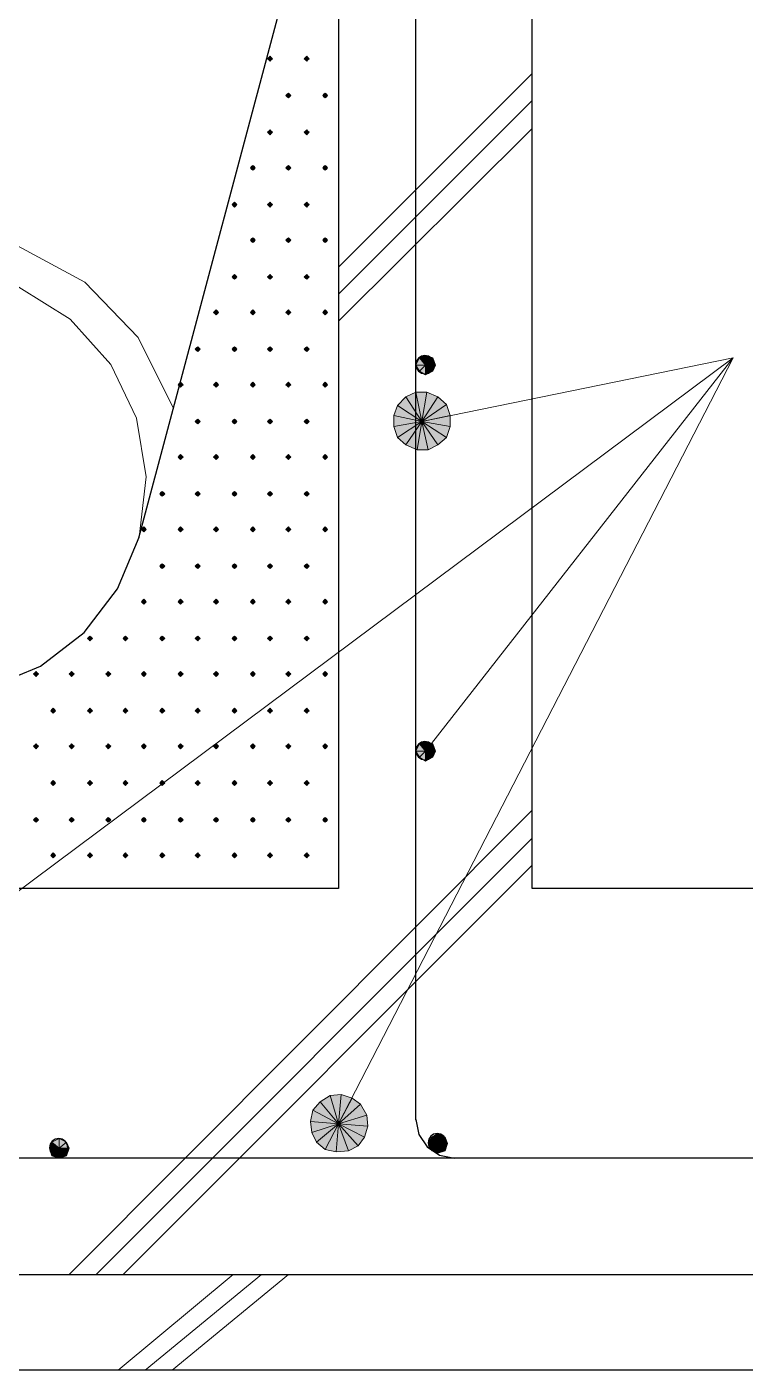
# Model space of a CAD drawing. Header units: millimetres. Extents: x 0 to 420, y 0 to 297.
# Drawn here: x 83.15 to 95.57, y 177.97 to 201.17 of the extents above; entities that cross this region are included whole.
import ezdxf

# ---------------------------------------------------------------- set-up
doc = ezdxf.new("R2010")
doc.units = ezdxf.units.MM

msp = doc.modelspace()

# ---------------------------------------------------------------- hatches: boundary and pattern name
for points in [[(87.355, 200.66), (87.334, 200.639), (87.312, 200.618), (87.334, 200.596), (87.355, 200.575), (87.376, 200.596), (87.397, 200.618), (87.376, 200.639), (87.355, 200.66)], [(87.99, 200.66), (87.969, 200.639), (87.948, 200.618), (87.969, 200.596), (87.99, 200.575), (88.011, 200.596), (88.032, 200.618), (88.011, 200.639), (87.99, 200.66)], [(87.672, 200.025), (87.651, 200.004), (87.63, 199.983), (87.651, 199.962), (87.672, 199.94), (87.694, 199.962), (87.715, 199.983), (87.694, 200.004), (87.672, 200.025)], [(88.307, 200.025), (88.286, 200.004), (88.265, 199.983), (88.286, 199.962), (88.307, 199.94), (88.329, 199.962), (88.35, 199.983), (88.329, 200.004), (88.307, 200.025)], [(87.355, 199.39), (87.334, 199.369), (87.312, 199.348), (87.334, 199.326), (87.355, 199.305), (87.376, 199.326), (87.397, 199.348), (87.376, 199.369), (87.355, 199.39)], [(87.99, 199.39), (87.969, 199.369), (87.948, 199.348), (87.969, 199.326), (87.99, 199.305), (88.011, 199.326), (88.032, 199.348), (88.011, 199.369), (87.99, 199.39)], [(87.059, 198.776), (87.037, 198.755), (87.016, 198.734), (87.037, 198.713), (87.059, 198.691), (87.08, 198.713), (87.101, 198.734), (87.08, 198.755), (87.059, 198.776)], [(87.672, 198.776), (87.651, 198.755), (87.63, 198.734), (87.651, 198.713), (87.672, 198.691), (87.694, 198.713), (87.715, 198.734), (87.694, 198.755), (87.672, 198.776)], [(88.307, 198.776), (88.286, 198.755), (88.265, 198.734), (88.286, 198.713), (88.307, 198.691), (88.329, 198.713), (88.35, 198.734), (88.329, 198.755), (88.307, 198.776)], [(86.741, 198.141), (86.72, 198.12), (86.699, 198.099), (86.72, 198.078), (86.741, 198.056), (86.762, 198.078), (86.783, 198.099), (86.762, 198.12), (86.741, 198.141)], [(87.355, 198.141), (87.334, 198.12), (87.312, 198.099), (87.334, 198.078), (87.355, 198.056), (87.376, 198.078), (87.397, 198.099), (87.376, 198.12), (87.355, 198.141)], [(87.99, 198.141), (87.969, 198.12), (87.948, 198.099), (87.969, 198.078), (87.99, 198.056), (88.011, 198.078), (88.032, 198.099), (88.011, 198.12), (87.99, 198.141)], [(87.059, 197.527), (87.037, 197.506), (87.016, 197.485), (87.037, 197.464), (87.059, 197.443), (87.08, 197.464), (87.101, 197.485), (87.08, 197.506), (87.059, 197.527)], [(87.672, 197.527), (87.651, 197.506), (87.63, 197.485), (87.651, 197.464), (87.672, 197.443), (87.694, 197.464), (87.715, 197.485), (87.694, 197.506), (87.672, 197.527)], [(88.307, 197.527), (88.286, 197.506), (88.265, 197.485), (88.286, 197.464), (88.307, 197.443), (88.329, 197.464), (88.35, 197.485), (88.329, 197.506), (88.307, 197.527)], [(86.741, 196.892), (86.72, 196.871), (86.699, 196.85), (86.72, 196.829), (86.741, 196.808), (86.762, 196.829), (86.783, 196.85), (86.762, 196.871), (86.741, 196.892)], [(87.355, 196.892), (87.334, 196.871), (87.312, 196.85), (87.334, 196.829), (87.355, 196.808), (87.376, 196.829), (87.397, 196.85), (87.376, 196.871), (87.355, 196.892)], [(87.99, 196.892), (87.969, 196.871), (87.948, 196.85), (87.969, 196.829), (87.99, 196.808), (88.011, 196.829), (88.032, 196.85), (88.011, 196.871), (87.99, 196.892)], [(86.424, 196.279), (86.402, 196.257), (86.381, 196.236), (86.402, 196.215), (86.424, 196.194), (86.445, 196.215), (86.466, 196.236), (86.445, 196.257), (86.424, 196.279)], [(87.059, 196.279), (87.037, 196.257), (87.016, 196.236), (87.037, 196.215), (87.059, 196.194), (87.08, 196.215), (87.101, 196.236), (87.08, 196.257), (87.059, 196.279)], [(87.672, 196.279), (87.651, 196.257), (87.63, 196.236), (87.651, 196.215), (87.672, 196.194), (87.694, 196.215), (87.715, 196.236), (87.694, 196.257), (87.672, 196.279)], [(88.307, 196.279), (88.286, 196.257), (88.265, 196.236), (88.286, 196.215), (88.307, 196.194), (88.329, 196.215), (88.35, 196.236), (88.329, 196.257), (88.307, 196.279)], [(86.106, 195.644), (86.085, 195.622), (86.064, 195.601), (86.085, 195.58), (86.106, 195.559), (86.127, 195.58), (86.148, 195.601), (86.127, 195.622), (86.106, 195.644)], [(86.741, 195.644), (86.72, 195.622), (86.699, 195.601), (86.72, 195.58), (86.741, 195.559), (86.762, 195.58), (86.783, 195.601), (86.762, 195.622), (86.741, 195.644)], [(87.355, 195.644), (87.334, 195.622), (87.312, 195.601), (87.334, 195.58), (87.355, 195.559), (87.376, 195.58), (87.397, 195.601), (87.376, 195.622), (87.355, 195.644)], [(87.99, 195.644), (87.969, 195.622), (87.948, 195.601), (87.969, 195.58), (87.99, 195.559), (88.011, 195.58), (88.032, 195.601), (88.011, 195.622), (87.99, 195.644)], [(85.81, 195.03), (85.788, 195.008), (85.767, 194.987), (85.788, 194.966), (85.81, 194.945), (85.831, 194.966), (85.852, 194.987), (85.831, 195.008), (85.81, 195.03)], [(86.424, 195.03), (86.402, 195.008), (86.381, 194.987), (86.402, 194.966), (86.424, 194.945), (86.445, 194.966), (86.466, 194.987), (86.445, 195.008), (86.424, 195.03)], [(87.059, 195.03), (87.037, 195.008), (87.016, 194.987), (87.037, 194.966), (87.059, 194.945), (87.08, 194.966), (87.101, 194.987), (87.08, 195.008), (87.059, 195.03)], [(87.672, 195.03), (87.651, 195.008), (87.63, 194.987), (87.651, 194.966), (87.672, 194.945), (87.694, 194.966), (87.715, 194.987), (87.694, 195.008), (87.672, 195.03)], [(88.307, 195.03), (88.286, 195.008), (88.265, 194.987), (88.286, 194.966), (88.307, 194.945), (88.329, 194.966), (88.35, 194.987), (88.329, 195.008), (88.307, 195.03)], [(89.493, 194.458), (89.493, 194.268), (89.979, 194.352), (89.493, 194.458)], [(86.106, 194.395), (86.085, 194.373), (86.064, 194.352), (86.085, 194.331), (86.106, 194.31), (86.127, 194.331), (86.148, 194.352), (86.127, 194.373), (86.106, 194.395)], [(86.741, 194.395), (86.72, 194.373), (86.699, 194.352), (86.72, 194.331), (86.741, 194.31), (86.762, 194.331), (86.783, 194.352), (86.762, 194.373), (86.741, 194.395)], [(87.355, 194.395), (87.334, 194.373), (87.312, 194.352), (87.334, 194.331), (87.355, 194.31), (87.376, 194.331), (87.397, 194.352), (87.376, 194.373), (87.355, 194.395)], [(87.99, 194.395), (87.969, 194.373), (87.948, 194.352), (87.969, 194.331), (87.99, 194.31), (88.011, 194.331), (88.032, 194.352), (88.011, 194.373), (87.99, 194.395)], [(85.81, 193.781), (85.788, 193.76), (85.767, 193.738), (85.788, 193.717), (85.81, 193.696), (85.831, 193.717), (85.852, 193.738), (85.831, 193.76), (85.81, 193.781)], [(86.424, 193.781), (86.402, 193.76), (86.381, 193.738), (86.402, 193.717), (86.424, 193.696), (86.445, 193.717), (86.466, 193.738), (86.445, 193.76), (86.424, 193.781)], [(87.059, 193.781), (87.037, 193.76), (87.016, 193.738), (87.037, 193.717), (87.059, 193.696), (87.08, 193.717), (87.101, 193.738), (87.08, 193.76), (87.059, 193.781)], [(87.672, 193.781), (87.651, 193.76), (87.63, 193.738), (87.651, 193.717), (87.672, 193.696), (87.694, 193.717), (87.715, 193.738), (87.694, 193.76), (87.672, 193.781)], [(88.307, 193.781), (88.286, 193.76), (88.265, 193.738), (88.286, 193.717), (88.307, 193.696), (88.329, 193.717), (88.35, 193.738), (88.329, 193.76), (88.307, 193.781)], [(85.492, 193.146), (85.471, 193.125), (85.45, 193.104), (85.471, 193.082), (85.492, 193.061), (85.513, 193.082), (85.535, 193.104), (85.513, 193.125), (85.492, 193.146)], [(86.106, 193.146), (86.085, 193.125), (86.064, 193.104), (86.085, 193.082), (86.106, 193.061), (86.127, 193.082), (86.148, 193.104), (86.127, 193.125), (86.106, 193.146)], [(86.741, 193.146), (86.72, 193.125), (86.699, 193.104), (86.72, 193.082), (86.741, 193.061), (86.762, 193.082), (86.783, 193.104), (86.762, 193.125), (86.741, 193.146)], [(87.355, 193.146), (87.334, 193.125), (87.312, 193.104), (87.334, 193.082), (87.355, 193.061), (87.376, 193.082), (87.397, 193.104), (87.376, 193.125), (87.355, 193.146)], [(87.99, 193.146), (87.969, 193.125), (87.948, 193.104), (87.969, 193.082), (87.99, 193.061), (88.011, 193.082), (88.032, 193.104), (88.011, 193.125), (87.99, 193.146)], [(85.175, 192.532), (85.154, 192.511), (85.132, 192.49), (85.154, 192.469), (85.175, 192.447), (85.196, 192.469), (85.217, 192.49), (85.196, 192.511), (85.175, 192.532)], [(85.81, 192.532), (85.788, 192.511), (85.767, 192.49), (85.788, 192.469), (85.81, 192.447), (85.831, 192.469), (85.852, 192.49), (85.831, 192.511), (85.81, 192.532)], [(86.424, 192.532), (86.402, 192.511), (86.381, 192.49), (86.402, 192.469), (86.424, 192.447), (86.445, 192.469), (86.466, 192.49), (86.445, 192.511), (86.424, 192.532)], [(87.059, 192.532), (87.037, 192.511), (87.016, 192.49), (87.037, 192.469), (87.059, 192.447), (87.08, 192.469), (87.101, 192.49), (87.08, 192.511), (87.059, 192.532)], [(87.672, 192.532), (87.651, 192.511), (87.63, 192.49), (87.651, 192.469), (87.672, 192.447), (87.694, 192.469), (87.715, 192.49), (87.694, 192.511), (87.672, 192.532)], [(88.307, 192.532), (88.286, 192.511), (88.265, 192.49), (88.286, 192.469), (88.307, 192.447), (88.329, 192.469), (88.35, 192.49), (88.329, 192.511), (88.307, 192.532)], [(85.492, 191.897), (85.471, 191.876), (85.45, 191.855), (85.471, 191.833), (85.492, 191.812), (85.513, 191.833), (85.535, 191.855), (85.513, 191.876), (85.492, 191.897)], [(86.106, 191.897), (86.085, 191.876), (86.064, 191.855), (86.085, 191.833), (86.106, 191.812), (86.127, 191.833), (86.148, 191.855), (86.127, 191.876), (86.106, 191.897)], [(86.741, 191.897), (86.72, 191.876), (86.699, 191.855), (86.72, 191.833), (86.741, 191.812), (86.762, 191.833), (86.783, 191.855), (86.762, 191.876), (86.741, 191.897)], [(87.355, 191.897), (87.334, 191.876), (87.312, 191.855), (87.334, 191.833), (87.355, 191.812), (87.376, 191.833), (87.397, 191.855), (87.376, 191.876), (87.355, 191.897)], [(87.99, 191.897), (87.969, 191.876), (87.948, 191.855), (87.969, 191.833), (87.99, 191.812), (88.011, 191.833), (88.032, 191.855), (88.011, 191.876), (87.99, 191.897)], [(85.175, 191.283), (85.154, 191.262), (85.132, 191.241), (85.154, 191.22), (85.175, 191.198), (85.196, 191.22), (85.217, 191.241), (85.196, 191.262), (85.175, 191.283)], [(85.81, 191.283), (85.788, 191.262), (85.767, 191.241), (85.788, 191.22), (85.81, 191.198), (85.831, 191.22), (85.852, 191.241), (85.831, 191.262), (85.81, 191.283)], [(86.424, 191.283), (86.402, 191.262), (86.381, 191.241), (86.402, 191.22), (86.424, 191.198), (86.445, 191.22), (86.466, 191.241), (86.445, 191.262), (86.424, 191.283)], [(87.059, 191.283), (87.037, 191.262), (87.016, 191.241), (87.037, 191.22), (87.059, 191.198), (87.08, 191.22), (87.101, 191.241), (87.08, 191.262), (87.059, 191.283)], [(87.672, 191.283), (87.651, 191.262), (87.63, 191.241), (87.651, 191.22), (87.672, 191.198), (87.694, 191.22), (87.715, 191.241), (87.694, 191.262), (87.672, 191.283)], [(88.307, 191.283), (88.286, 191.262), (88.265, 191.241), (88.286, 191.22), (88.307, 191.198), (88.329, 191.22), (88.35, 191.241), (88.329, 191.262), (88.307, 191.283)], [(84.243, 190.648), (84.222, 190.627), (84.201, 190.606), (84.222, 190.585), (84.243, 190.563), (84.265, 190.585), (84.286, 190.606), (84.265, 190.627), (84.243, 190.648)], [(84.857, 190.648), (84.836, 190.627), (84.815, 190.606), (84.836, 190.585), (84.857, 190.563), (84.878, 190.585), (84.9, 190.606), (84.878, 190.627), (84.857, 190.648)], [(85.492, 190.648), (85.471, 190.627), (85.45, 190.606), (85.471, 190.585), (85.492, 190.563), (85.513, 190.585), (85.535, 190.606), (85.513, 190.627), (85.492, 190.648)], [(86.106, 190.648), (86.085, 190.627), (86.064, 190.606), (86.085, 190.585), (86.106, 190.563), (86.127, 190.585), (86.148, 190.606), (86.127, 190.627), (86.106, 190.648)], [(86.741, 190.648), (86.72, 190.627), (86.699, 190.606), (86.72, 190.585), (86.741, 190.563), (86.762, 190.585), (86.783, 190.606), (86.762, 190.627), (86.741, 190.648)], [(87.355, 190.648), (87.334, 190.627), (87.312, 190.606), (87.334, 190.585), (87.355, 190.563), (87.376, 190.585), (87.397, 190.606), (87.376, 190.627), (87.355, 190.648)], [(87.99, 190.648), (87.969, 190.627), (87.948, 190.606), (87.969, 190.585), (87.99, 190.563), (88.011, 190.585), (88.032, 190.606), (88.011, 190.627), (87.99, 190.648)], [(83.312, 190.034), (83.291, 190.013), (83.27, 189.992), (83.291, 189.971), (83.312, 189.95), (83.333, 189.971), (83.354, 189.992), (83.333, 190.013), (83.312, 190.034)], [(83.926, 190.034), (83.905, 190.013), (83.884, 189.992), (83.905, 189.971), (83.926, 189.95), (83.947, 189.971), (83.968, 189.992), (83.947, 190.013), (83.926, 190.034)], [(84.561, 190.034), (84.54, 190.013), (84.519, 189.992), (84.54, 189.971), (84.561, 189.95), (84.582, 189.971), (84.603, 189.992), (84.582, 190.013), (84.561, 190.034)], [(85.175, 190.034), (85.154, 190.013), (85.132, 189.992), (85.154, 189.971), (85.175, 189.95), (85.196, 189.971), (85.217, 189.992), (85.196, 190.013), (85.175, 190.034)], [(85.81, 190.034), (85.788, 190.013), (85.767, 189.992), (85.788, 189.971), (85.81, 189.95), (85.831, 189.971), (85.852, 189.992), (85.831, 190.013), (85.81, 190.034)], [(86.424, 190.034), (86.402, 190.013), (86.381, 189.992), (86.402, 189.971), (86.424, 189.95), (86.445, 189.971), (86.466, 189.992), (86.445, 190.013), (86.424, 190.034)], [(87.059, 190.034), (87.037, 190.013), (87.016, 189.992), (87.037, 189.971), (87.059, 189.95), (87.08, 189.971), (87.101, 189.992), (87.08, 190.013), (87.059, 190.034)], [(87.672, 190.034), (87.651, 190.013), (87.63, 189.992), (87.651, 189.971), (87.672, 189.95), (87.694, 189.971), (87.715, 189.992), (87.694, 190.013), (87.672, 190.034)], [(88.307, 190.034), (88.286, 190.013), (88.265, 189.992), (88.286, 189.971), (88.307, 189.95), (88.329, 189.971), (88.35, 189.992), (88.329, 190.013), (88.307, 190.034)], [(83.608, 189.399), (83.587, 189.378), (83.566, 189.357), (83.587, 189.336), (83.608, 189.315), (83.629, 189.336), (83.651, 189.357), (83.629, 189.378), (83.608, 189.399)], [(84.243, 189.399), (84.222, 189.378), (84.201, 189.357), (84.222, 189.336), (84.243, 189.315), (84.265, 189.336), (84.286, 189.357), (84.265, 189.378), (84.243, 189.399)], [(84.857, 189.399), (84.836, 189.378), (84.815, 189.357), (84.836, 189.336), (84.857, 189.315), (84.878, 189.336), (84.9, 189.357), (84.878, 189.378), (84.857, 189.399)], [(85.492, 189.399), (85.471, 189.378), (85.45, 189.357), (85.471, 189.336), (85.492, 189.315), (85.513, 189.336), (85.535, 189.357), (85.513, 189.378), (85.492, 189.399)], [(86.106, 189.399), (86.085, 189.378), (86.064, 189.357), (86.085, 189.336), (86.106, 189.315), (86.127, 189.336), (86.148, 189.357), (86.127, 189.378), (86.106, 189.399)], [(86.741, 189.399), (86.72, 189.378), (86.699, 189.357), (86.72, 189.336), (86.741, 189.315), (86.762, 189.336), (86.783, 189.357), (86.762, 189.378), (86.741, 189.399)], [(87.355, 189.399), (87.334, 189.378), (87.312, 189.357), (87.334, 189.336), (87.355, 189.315), (87.376, 189.336), (87.397, 189.357), (87.376, 189.378), (87.355, 189.399)], [(87.99, 189.399), (87.969, 189.378), (87.948, 189.357), (87.969, 189.336), (87.99, 189.315), (88.011, 189.336), (88.032, 189.357), (88.011, 189.378), (87.99, 189.399)], [(83.312, 188.786), (83.291, 188.764), (83.27, 188.743), (83.291, 188.722), (83.312, 188.701), (83.333, 188.722), (83.354, 188.743), (83.333, 188.764), (83.312, 188.786)], [(83.926, 188.786), (83.905, 188.764), (83.884, 188.743), (83.905, 188.722), (83.926, 188.701), (83.947, 188.722), (83.968, 188.743), (83.947, 188.764), (83.926, 188.786)], [(84.561, 188.786), (84.54, 188.764), (84.519, 188.743), (84.54, 188.722), (84.561, 188.701), (84.582, 188.722), (84.603, 188.743), (84.582, 188.764), (84.561, 188.786)], [(85.175, 188.786), (85.154, 188.764), (85.132, 188.743), (85.154, 188.722), (85.175, 188.701), (85.196, 188.722), (85.217, 188.743), (85.196, 188.764), (85.175, 188.786)], [(85.81, 188.786), (85.788, 188.764), (85.767, 188.743), (85.788, 188.722), (85.81, 188.701), (85.831, 188.722), (85.852, 188.743), (85.831, 188.764), (85.81, 188.786)], [(86.424, 188.786), (86.402, 188.764), (86.381, 188.743), (86.402, 188.722), (86.424, 188.701), (86.445, 188.722), (86.466, 188.743), (86.445, 188.764), (86.424, 188.786)], [(87.059, 188.786), (87.037, 188.764), (87.016, 188.743), (87.037, 188.722), (87.059, 188.701), (87.08, 188.722), (87.101, 188.743), (87.08, 188.764), (87.059, 188.786)], [(87.672, 188.786), (87.651, 188.764), (87.63, 188.743), (87.651, 188.722), (87.672, 188.701), (87.694, 188.722), (87.715, 188.743), (87.694, 188.764), (87.672, 188.786)], [(88.307, 188.786), (88.286, 188.764), (88.265, 188.743), (88.286, 188.722), (88.307, 188.701), (88.329, 188.722), (88.35, 188.743), (88.329, 188.764), (88.307, 188.786)], [(83.608, 188.15), (83.587, 188.129), (83.566, 188.108), (83.587, 188.087), (83.608, 188.066), (83.629, 188.087), (83.651, 188.108), (83.629, 188.129), (83.608, 188.15)], [(84.243, 188.15), (84.222, 188.129), (84.201, 188.108), (84.222, 188.087), (84.243, 188.066), (84.265, 188.087), (84.286, 188.108), (84.265, 188.129), (84.243, 188.15)], [(84.857, 188.15), (84.836, 188.129), (84.815, 188.108), (84.836, 188.087), (84.857, 188.066), (84.878, 188.087), (84.9, 188.108), (84.878, 188.129), (84.857, 188.15)], [(85.492, 188.15), (85.471, 188.129), (85.45, 188.108), (85.471, 188.087), (85.492, 188.066), (85.513, 188.087), (85.535, 188.108), (85.513, 188.129), (85.492, 188.15)], [(86.106, 188.15), (86.085, 188.129), (86.064, 188.108), (86.085, 188.087), (86.106, 188.066), (86.127, 188.087), (86.148, 188.108), (86.127, 188.129), (86.106, 188.15)], [(86.741, 188.15), (86.72, 188.129), (86.699, 188.108), (86.72, 188.087), (86.741, 188.066), (86.762, 188.087), (86.783, 188.108), (86.762, 188.129), (86.741, 188.15)], [(87.355, 188.15), (87.334, 188.129), (87.312, 188.108), (87.334, 188.087), (87.355, 188.066), (87.376, 188.087), (87.397, 188.108), (87.376, 188.129), (87.355, 188.15)], [(87.99, 188.15), (87.969, 188.129), (87.948, 188.108), (87.969, 188.087), (87.99, 188.066), (88.011, 188.087), (88.032, 188.108), (88.011, 188.129), (87.99, 188.15)], [(83.312, 187.515), (83.291, 187.494), (83.27, 187.473), (83.291, 187.452), (83.312, 187.431), (83.333, 187.452), (83.354, 187.473), (83.333, 187.494), (83.312, 187.515)], [(83.926, 187.515), (83.905, 187.494), (83.884, 187.473), (83.905, 187.452), (83.926, 187.431), (83.947, 187.452), (83.968, 187.473), (83.947, 187.494), (83.926, 187.515)], [(84.561, 187.515), (84.54, 187.494), (84.519, 187.473), (84.54, 187.452), (84.561, 187.431), (84.582, 187.452), (84.603, 187.473), (84.582, 187.494), (84.561, 187.515)], [(85.175, 187.515), (85.154, 187.494), (85.132, 187.473), (85.154, 187.452), (85.175, 187.431), (85.196, 187.452), (85.217, 187.473), (85.196, 187.494), (85.175, 187.515)], [(85.81, 187.515), (85.788, 187.494), (85.767, 187.473), (85.788, 187.452), (85.81, 187.431), (85.831, 187.452), (85.852, 187.473), (85.831, 187.494), (85.81, 187.515)], [(86.424, 187.515), (86.402, 187.494), (86.381, 187.473), (86.402, 187.452), (86.424, 187.431), (86.445, 187.452), (86.466, 187.473), (86.445, 187.494), (86.424, 187.515)], [(87.059, 187.515), (87.037, 187.494), (87.016, 187.473), (87.037, 187.452), (87.059, 187.431), (87.08, 187.452), (87.101, 187.473), (87.08, 187.494), (87.059, 187.515)], [(87.672, 187.515), (87.651, 187.494), (87.63, 187.473), (87.651, 187.452), (87.672, 187.431), (87.694, 187.452), (87.715, 187.473), (87.694, 187.494), (87.672, 187.515)], [(88.307, 187.515), (88.286, 187.494), (88.265, 187.473), (88.286, 187.452), (88.307, 187.431), (88.329, 187.452), (88.35, 187.473), (88.329, 187.494), (88.307, 187.515)], [(83.608, 186.902), (83.587, 186.88), (83.566, 186.859), (83.587, 186.838), (83.608, 186.817), (83.629, 186.838), (83.651, 186.859), (83.629, 186.88), (83.608, 186.902)], [(84.243, 186.902), (84.222, 186.88), (84.201, 186.859), (84.222, 186.838), (84.243, 186.817), (84.265, 186.838), (84.286, 186.859), (84.265, 186.88), (84.243, 186.902)], [(84.857, 186.902), (84.836, 186.88), (84.815, 186.859), (84.836, 186.838), (84.857, 186.817), (84.878, 186.838), (84.9, 186.859), (84.878, 186.88), (84.857, 186.902)], [(85.492, 186.902), (85.471, 186.88), (85.45, 186.859), (85.471, 186.838), (85.492, 186.817), (85.513, 186.838), (85.535, 186.859), (85.513, 186.88), (85.492, 186.902)], [(86.106, 186.902), (86.085, 186.88), (86.064, 186.859), (86.085, 186.838), (86.106, 186.817), (86.127, 186.838), (86.148, 186.859), (86.127, 186.88), (86.106, 186.902)], [(86.741, 186.902), (86.72, 186.88), (86.699, 186.859), (86.72, 186.838), (86.741, 186.817), (86.762, 186.838), (86.783, 186.859), (86.762, 186.88), (86.741, 186.902)], [(87.355, 186.902), (87.334, 186.88), (87.312, 186.859), (87.334, 186.838), (87.355, 186.817), (87.376, 186.838), (87.397, 186.859), (87.376, 186.88), (87.355, 186.902)], [(87.99, 186.902), (87.969, 186.88), (87.948, 186.859), (87.969, 186.838), (87.99, 186.817), (88.011, 186.838), (88.032, 186.859), (88.011, 186.88), (87.99, 186.902)], [(88.159, 181.906), (88.307, 181.779), (88.54, 182.224), (88.159, 181.906)]]:
    msp.add_hatch(color=7).paths.add_polyline_path(points)
h = msp.add_hatch(color=7)
h.paths.add_polyline_path([(89.937, 195.453), (89.874, 195.326), (90.043, 195.326), (89.937, 195.453)])
h.paths.add_polyline_path([(89.874, 195.326), (90.043, 195.326), (89.937, 195.22), (89.874, 195.326)])
h.paths.add_polyline_path([(90.043, 195.326), (89.937, 195.22), (90.043, 195.157), (90.043, 195.326)])
h = msp.add_hatch(color=7)
h.paths.add_polyline_path([(90.212, 195.326), (90.17, 195.453), (90.043, 195.326), (90.212, 195.326)])
h.paths.add_polyline_path([(90.17, 195.453), (90.043, 195.326), (90.043, 195.495), (90.17, 195.453)])
h.paths.add_polyline_path([(90.043, 195.326), (90.043, 195.495), (89.937, 195.453), (90.043, 195.326)])
h = msp.add_hatch(color=7)
h.paths.add_polyline_path([(90.043, 195.157), (90.17, 195.22), (90.043, 195.326), (90.043, 195.157)])
h.paths.add_polyline_path([(90.17, 195.22), (90.043, 195.326), (90.212, 195.326), (90.17, 195.22)])
h = msp.add_hatch(color=7)
h.paths.add_polyline_path([(89.874, 194.86), (89.704, 194.776), (89.979, 194.352), (89.874, 194.86)])
h.paths.add_polyline_path([(89.704, 194.776), (89.979, 194.352), (89.556, 194.628), (89.704, 194.776)])
h.paths.add_polyline_path([(89.979, 194.352), (89.556, 194.628), (89.493, 194.458), (89.979, 194.352)])
h = msp.add_hatch(color=7)
h.paths.add_polyline_path([(90.403, 194.649), (90.255, 194.776), (89.979, 194.352), (90.403, 194.649)])
h.paths.add_polyline_path([(90.255, 194.776), (89.979, 194.352), (90.064, 194.86), (90.255, 194.776)])
h.paths.add_polyline_path([(89.979, 194.352), (90.064, 194.86), (89.874, 194.86), (89.979, 194.352)])
h = msp.add_hatch(color=7)
h.paths.add_polyline_path([(90.403, 194.077), (90.466, 194.268), (89.979, 194.352), (90.403, 194.077)])
h.paths.add_polyline_path([(90.466, 194.268), (89.979, 194.352), (90.466, 194.458), (90.466, 194.268)])
h.paths.add_polyline_path([(89.979, 194.352), (90.466, 194.458), (90.403, 194.649), (89.979, 194.352)])
h = msp.add_hatch(color=7)
h.paths.add_polyline_path([(89.493, 194.268), (89.556, 194.077), (89.979, 194.352), (89.493, 194.268)])
h.paths.add_polyline_path([(89.556, 194.077), (89.979, 194.352), (89.704, 193.95), (89.556, 194.077)])
h.paths.add_polyline_path([(89.979, 194.352), (89.704, 193.95), (89.895, 193.865), (89.979, 194.352)])
h = msp.add_hatch(color=7)
h.paths.add_polyline_path([(89.895, 193.865), (90.085, 193.865), (89.979, 194.352), (89.895, 193.865)])
h.paths.add_polyline_path([(90.085, 193.865), (89.979, 194.352), (90.255, 193.95), (90.085, 193.865)])
h.paths.add_polyline_path([(89.979, 194.352), (90.255, 193.95), (90.403, 194.077), (89.979, 194.352)])
h = msp.add_hatch(color=7)
h.paths.add_polyline_path([(89.937, 188.786), (89.874, 188.658), (90.043, 188.658), (89.937, 188.786)])
h.paths.add_polyline_path([(89.874, 188.658), (90.043, 188.658), (89.937, 188.553), (89.874, 188.658)])
h.paths.add_polyline_path([(90.043, 188.658), (89.937, 188.553), (90.043, 188.489), (90.043, 188.658)])
h = msp.add_hatch(color=7)
h.paths.add_polyline_path([(90.212, 188.658), (90.17, 188.786), (90.043, 188.658), (90.212, 188.658)])
h.paths.add_polyline_path([(90.17, 188.786), (90.043, 188.658), (90.043, 188.828), (90.17, 188.786)])
h.paths.add_polyline_path([(90.043, 188.658), (90.043, 188.828), (89.937, 188.786), (90.043, 188.658)])
h = msp.add_hatch(color=7)
h.paths.add_polyline_path([(90.043, 188.489), (90.17, 188.553), (90.043, 188.658), (90.043, 188.489)])
h.paths.add_polyline_path([(90.17, 188.553), (90.043, 188.658), (90.212, 188.658), (90.17, 188.553)])
h = msp.add_hatch(color=7)
h.paths.add_polyline_path([(88.583, 182.732), (88.392, 182.711), (88.54, 182.224), (88.583, 182.732)])
h.paths.add_polyline_path([(88.392, 182.711), (88.54, 182.224), (88.223, 182.605), (88.392, 182.711)])
h.paths.add_polyline_path([(88.54, 182.224), (88.223, 182.605), (88.096, 182.457), (88.54, 182.224)])
h = msp.add_hatch(color=7)
h.paths.add_polyline_path([(89.027, 182.372), (88.921, 182.562), (88.54, 182.224), (89.027, 182.372)])
h.paths.add_polyline_path([(88.921, 182.562), (88.54, 182.224), (88.773, 182.668), (88.921, 182.562)])
h.paths.add_polyline_path([(88.54, 182.224), (88.773, 182.668), (88.583, 182.732), (88.54, 182.224)])
h = msp.add_hatch(color=7)
h.paths.add_polyline_path([(88.096, 182.457), (88.053, 182.266), (88.54, 182.224), (88.096, 182.457)])
h.paths.add_polyline_path([(88.053, 182.266), (88.54, 182.224), (88.075, 182.076), (88.053, 182.266)])
h.paths.add_polyline_path([(88.54, 182.224), (88.075, 182.076), (88.159, 181.906), (88.54, 182.224)])
h = msp.add_hatch(color=7)
h.paths.add_polyline_path([(88.879, 181.843), (88.985, 181.991), (88.54, 182.224), (88.879, 181.843)])
h.paths.add_polyline_path([(88.985, 181.991), (88.54, 182.224), (89.048, 182.181), (88.985, 181.991)])
h.paths.add_polyline_path([(88.54, 182.224), (89.048, 182.181), (89.027, 182.372), (88.54, 182.224)])
h = msp.add_hatch(color=7)
h.paths.add_polyline_path([(88.307, 181.779), (88.498, 181.737), (88.54, 182.224), (88.307, 181.779)])
h.paths.add_polyline_path([(88.498, 181.737), (88.54, 182.224), (88.71, 181.758), (88.498, 181.737)])
h.paths.add_polyline_path([(88.54, 182.224), (88.71, 181.758), (88.879, 181.843), (88.54, 182.224)])
h = msp.add_hatch(color=7)
h.paths.add_polyline_path([(83.587, 181.906), (83.545, 181.8), (83.714, 181.8), (83.587, 181.906)])
h.paths.add_polyline_path([(83.545, 181.8), (83.714, 181.8), (83.587, 181.673), (83.545, 181.8)])
h.paths.add_polyline_path([(83.714, 181.8), (83.587, 181.673), (83.714, 181.631), (83.714, 181.8)])
h = msp.add_hatch(color=7)
h.paths.add_polyline_path([(83.884, 181.8), (83.841, 181.906), (83.714, 181.8), (83.884, 181.8)])
h.paths.add_polyline_path([(83.841, 181.906), (83.714, 181.8), (83.714, 181.97), (83.841, 181.906)])
h.paths.add_polyline_path([(83.714, 181.8), (83.714, 181.97), (83.587, 181.906), (83.714, 181.8)])
h = msp.add_hatch(color=7)
h.paths.add_polyline_path([(90.149, 181.991), (90.085, 181.885), (90.255, 181.885), (90.149, 181.991)])
h.paths.add_polyline_path([(90.085, 181.885), (90.255, 181.885), (90.149, 181.758), (90.085, 181.885)])
h.paths.add_polyline_path([(90.255, 181.885), (90.149, 181.758), (90.255, 181.716), (90.255, 181.885)])
h = msp.add_hatch(color=7)
h.paths.add_polyline_path([(90.424, 181.885), (90.382, 181.991), (90.255, 181.885), (90.424, 181.885)])
h.paths.add_polyline_path([(90.382, 181.991), (90.255, 181.885), (90.255, 182.054), (90.382, 181.991)])
h.paths.add_polyline_path([(90.255, 181.885), (90.255, 182.054), (90.149, 181.991), (90.255, 181.885)])
h = msp.add_hatch(color=7)
h.paths.add_polyline_path([(90.255, 181.716), (90.382, 181.758), (90.255, 181.885), (90.255, 181.716)])
h.paths.add_polyline_path([(90.382, 181.758), (90.255, 181.885), (90.424, 181.885), (90.382, 181.758)])
h = msp.add_hatch(color=7)
h.paths.add_polyline_path([(83.714, 181.631), (83.841, 181.673), (83.714, 181.8), (83.714, 181.631)])
h.paths.add_polyline_path([(83.841, 181.673), (83.714, 181.8), (83.884, 181.8), (83.841, 181.673)])

# ---------------------------------------------------------------- linework, layer by layer
at = {"lineweight": 25}
for points in [[(91.885, 203.666), (88.54, 203.666), (88.54, 186.288)], [(107.209, 192.341), (107.209, 186.288), (91.885, 186.288), (91.885, 203.666)], [(89.874, 182.287), (89.874, 202.523)], [(88.54, 186.288), (67.204, 186.288)], [(89.874, 182.298), (89.926, 182.038), (90.069, 181.826), (90.281, 181.684), (90.54, 181.631)], [(110.871, 181.631), (63.542, 181.631)], [(59.542, 179.62), (114.871, 179.62)], [(114.871, 177.969), (59.542, 177.969)]]:
    msp.add_lwpolyline(points, dxfattribs=at)
at = {"lineweight": 30}
for points in [[(85.09, 192.341), (88.011, 203.285)], [(82.494, 189.757), (83.387, 190.128), (84.141, 190.708), (84.721, 191.462), (85.092, 192.355)]]:
    msp.add_lwpolyline(points, dxfattribs=at)
at = {"lineweight": 0}
for points in [[(87.355, 200.66), (87.334, 200.639), (87.312, 200.618), (87.334, 200.596), (87.355, 200.575), (87.376, 200.596), (87.397, 200.618), (87.376, 200.639)], [(87.99, 200.66), (87.969, 200.639), (87.948, 200.618), (87.969, 200.596), (87.99, 200.575), (88.011, 200.596), (88.032, 200.618), (88.011, 200.639)], [(87.672, 200.025), (87.651, 200.004), (87.63, 199.983), (87.651, 199.962), (87.672, 199.94), (87.694, 199.962), (87.715, 199.983), (87.694, 200.004)], [(88.307, 200.025), (88.286, 200.004), (88.265, 199.983), (88.286, 199.962), (88.307, 199.94), (88.329, 199.962), (88.35, 199.983), (88.329, 200.004)], [(87.355, 199.39), (87.334, 199.369), (87.312, 199.348), (87.334, 199.326), (87.355, 199.305), (87.376, 199.326), (87.397, 199.348), (87.376, 199.369)], [(87.99, 199.39), (87.969, 199.369), (87.948, 199.348), (87.969, 199.326), (87.99, 199.305), (88.011, 199.326), (88.032, 199.348), (88.011, 199.369)], [(87.059, 198.776), (87.037, 198.755), (87.016, 198.734), (87.037, 198.713), (87.059, 198.691), (87.08, 198.713), (87.101, 198.734), (87.08, 198.755)], [(87.672, 198.776), (87.651, 198.755), (87.63, 198.734), (87.651, 198.713), (87.672, 198.691), (87.694, 198.713), (87.715, 198.734), (87.694, 198.755)], [(88.307, 198.776), (88.286, 198.755), (88.265, 198.734), (88.286, 198.713), (88.307, 198.691), (88.329, 198.713), (88.35, 198.734), (88.329, 198.755)], [(86.741, 198.141), (86.72, 198.12), (86.699, 198.099), (86.72, 198.078), (86.741, 198.056), (86.762, 198.078), (86.783, 198.099), (86.762, 198.12)], [(87.355, 198.141), (87.334, 198.12), (87.312, 198.099), (87.334, 198.078), (87.355, 198.056), (87.376, 198.078), (87.397, 198.099), (87.376, 198.12)], [(87.99, 198.141), (87.969, 198.12), (87.948, 198.099), (87.969, 198.078), (87.99, 198.056), (88.011, 198.078), (88.032, 198.099), (88.011, 198.12)], [(87.059, 197.527), (87.037, 197.506), (87.016, 197.485), (87.037, 197.464), (87.059, 197.443), (87.08, 197.464), (87.101, 197.485), (87.08, 197.506)], [(87.672, 197.527), (87.651, 197.506), (87.63, 197.485), (87.651, 197.464), (87.672, 197.443), (87.694, 197.464), (87.715, 197.485), (87.694, 197.506)], [(88.307, 197.527), (88.286, 197.506), (88.265, 197.485), (88.286, 197.464), (88.307, 197.443), (88.329, 197.464), (88.35, 197.485), (88.329, 197.506)], [(86.741, 196.892), (86.72, 196.871), (86.699, 196.85), (86.72, 196.829), (86.741, 196.808), (86.762, 196.829), (86.783, 196.85), (86.762, 196.871)], [(87.355, 196.892), (87.334, 196.871), (87.312, 196.85), (87.334, 196.829), (87.355, 196.808), (87.376, 196.829), (87.397, 196.85), (87.376, 196.871)], [(87.99, 196.892), (87.969, 196.871), (87.948, 196.85), (87.969, 196.829), (87.99, 196.808), (88.011, 196.829), (88.032, 196.85), (88.011, 196.871)], [(86.424, 196.279), (86.402, 196.257), (86.381, 196.236), (86.402, 196.215), (86.424, 196.194), (86.445, 196.215), (86.466, 196.236), (86.445, 196.257)], [(87.059, 196.279), (87.037, 196.257), (87.016, 196.236), (87.037, 196.215), (87.059, 196.194), (87.08, 196.215), (87.101, 196.236), (87.08, 196.257)], [(87.672, 196.279), (87.651, 196.257), (87.63, 196.236), (87.651, 196.215), (87.672, 196.194), (87.694, 196.215), (87.715, 196.236), (87.694, 196.257)], [(88.307, 196.279), (88.286, 196.257), (88.265, 196.236), (88.286, 196.215), (88.307, 196.194), (88.329, 196.215), (88.35, 196.236), (88.329, 196.257)], [(86.106, 195.644), (86.085, 195.622), (86.064, 195.601), (86.085, 195.58), (86.106, 195.559), (86.127, 195.58), (86.148, 195.601), (86.127, 195.622)], [(86.741, 195.644), (86.72, 195.622), (86.699, 195.601), (86.72, 195.58), (86.741, 195.559), (86.762, 195.58), (86.783, 195.601), (86.762, 195.622)], [(87.355, 195.644), (87.334, 195.622), (87.312, 195.601), (87.334, 195.58), (87.355, 195.559), (87.376, 195.58), (87.397, 195.601), (87.376, 195.622)], [(87.99, 195.644), (87.969, 195.622), (87.948, 195.601), (87.969, 195.58), (87.99, 195.559), (88.011, 195.58), (88.032, 195.601), (88.011, 195.622)], [(89.937, 195.453), (89.874, 195.326), (90.043, 195.326)], [(90.043, 195.326), (90.043, 195.495), (89.937, 195.453)], [(90.17, 195.453), (90.043, 195.326), (90.043, 195.495)], [(90.212, 195.326), (90.17, 195.453), (90.043, 195.326)], [(89.874, 195.326), (90.043, 195.326), (89.937, 195.22)], [(90.043, 195.326), (89.937, 195.22), (90.043, 195.157)], [(90.043, 195.157), (90.17, 195.22), (90.043, 195.326)], [(90.17, 195.22), (90.043, 195.326), (90.212, 195.326)], [(85.81, 195.03), (85.788, 195.008), (85.767, 194.987), (85.788, 194.966), (85.81, 194.945), (85.831, 194.966), (85.852, 194.987), (85.831, 195.008)], [(86.424, 195.03), (86.402, 195.008), (86.381, 194.987), (86.402, 194.966), (86.424, 194.945), (86.445, 194.966), (86.466, 194.987), (86.445, 195.008)], [(87.059, 195.03), (87.037, 195.008), (87.016, 194.987), (87.037, 194.966), (87.059, 194.945), (87.08, 194.966), (87.101, 194.987), (87.08, 195.008)], [(87.672, 195.03), (87.651, 195.008), (87.63, 194.987), (87.651, 194.966), (87.672, 194.945), (87.694, 194.966), (87.715, 194.987), (87.694, 195.008)], [(88.307, 195.03), (88.286, 195.008), (88.265, 194.987), (88.286, 194.966), (88.307, 194.945), (88.329, 194.966), (88.35, 194.987), (88.329, 195.008)], [(89.704, 194.776), (89.979, 194.352), (89.556, 194.628)], [(89.874, 194.86), (89.704, 194.776), (89.979, 194.352)], [(89.979, 194.352), (90.064, 194.86), (89.874, 194.86)], [(90.255, 194.776), (89.979, 194.352), (90.064, 194.86)], [(90.403, 194.649), (90.255, 194.776), (89.979, 194.352)], [(89.979, 194.352), (90.466, 194.458), (90.403, 194.649)], [(89.979, 194.352), (89.556, 194.628), (89.493, 194.458)], [(89.493, 194.458), (89.493, 194.268), (89.979, 194.352)], [(90.466, 194.268), (89.979, 194.352), (90.466, 194.458)], [(86.106, 194.395), (86.085, 194.373), (86.064, 194.352), (86.085, 194.331), (86.106, 194.31), (86.127, 194.331), (86.148, 194.352), (86.127, 194.373)], [(86.741, 194.395), (86.72, 194.373), (86.699, 194.352), (86.72, 194.331), (86.741, 194.31), (86.762, 194.331), (86.783, 194.352), (86.762, 194.373)], [(87.355, 194.395), (87.334, 194.373), (87.312, 194.352), (87.334, 194.331), (87.355, 194.31), (87.376, 194.331), (87.397, 194.352), (87.376, 194.373)], [(87.99, 194.395), (87.969, 194.373), (87.948, 194.352), (87.969, 194.331), (87.99, 194.31), (88.011, 194.331), (88.032, 194.352), (88.011, 194.373)], [(89.493, 194.268), (89.556, 194.077), (89.979, 194.352)], [(89.556, 194.077), (89.979, 194.352), (89.704, 193.95)], [(89.979, 194.352), (89.704, 193.95), (89.895, 193.865)], [(89.895, 193.865), (90.085, 193.865), (89.979, 194.352)], [(90.085, 193.865), (89.979, 194.352), (90.255, 193.95)], [(89.979, 194.352), (90.255, 193.95), (90.403, 194.077)], [(90.403, 194.077), (90.466, 194.268), (89.979, 194.352)], [(85.81, 193.781), (85.788, 193.76), (85.767, 193.738), (85.788, 193.717), (85.81, 193.696), (85.831, 193.717), (85.852, 193.738), (85.831, 193.76)], [(86.424, 193.781), (86.402, 193.76), (86.381, 193.738), (86.402, 193.717), (86.424, 193.696), (86.445, 193.717), (86.466, 193.738), (86.445, 193.76)], [(87.059, 193.781), (87.037, 193.76), (87.016, 193.738), (87.037, 193.717), (87.059, 193.696), (87.08, 193.717), (87.101, 193.738), (87.08, 193.76)], [(87.672, 193.781), (87.651, 193.76), (87.63, 193.738), (87.651, 193.717), (87.672, 193.696), (87.694, 193.717), (87.715, 193.738), (87.694, 193.76)], [(88.307, 193.781), (88.286, 193.76), (88.265, 193.738), (88.286, 193.717), (88.307, 193.696), (88.329, 193.717), (88.35, 193.738), (88.329, 193.76)], [(85.492, 193.146), (85.471, 193.125), (85.45, 193.104), (85.471, 193.082), (85.492, 193.061), (85.513, 193.082), (85.535, 193.104), (85.513, 193.125)], [(86.106, 193.146), (86.085, 193.125), (86.064, 193.104), (86.085, 193.082), (86.106, 193.061), (86.127, 193.082), (86.148, 193.104), (86.127, 193.125)], [(86.741, 193.146), (86.72, 193.125), (86.699, 193.104), (86.72, 193.082), (86.741, 193.061), (86.762, 193.082), (86.783, 193.104), (86.762, 193.125)], [(87.355, 193.146), (87.334, 193.125), (87.312, 193.104), (87.334, 193.082), (87.355, 193.061), (87.376, 193.082), (87.397, 193.104), (87.376, 193.125)], [(87.99, 193.146), (87.969, 193.125), (87.948, 193.104), (87.969, 193.082), (87.99, 193.061), (88.011, 193.082), (88.032, 193.104), (88.011, 193.125)], [(85.175, 192.532), (85.154, 192.511), (85.132, 192.49), (85.154, 192.469), (85.175, 192.447), (85.196, 192.469), (85.217, 192.49), (85.196, 192.511)], [(85.81, 192.532), (85.788, 192.511), (85.767, 192.49), (85.788, 192.469), (85.81, 192.447), (85.831, 192.469), (85.852, 192.49), (85.831, 192.511)], [(86.424, 192.532), (86.402, 192.511), (86.381, 192.49), (86.402, 192.469), (86.424, 192.447), (86.445, 192.469), (86.466, 192.49), (86.445, 192.511)], [(87.059, 192.532), (87.037, 192.511), (87.016, 192.49), (87.037, 192.469), (87.059, 192.447), (87.08, 192.469), (87.101, 192.49), (87.08, 192.511)], [(87.672, 192.532), (87.651, 192.511), (87.63, 192.49), (87.651, 192.469), (87.672, 192.447), (87.694, 192.469), (87.715, 192.49), (87.694, 192.511)], [(88.307, 192.532), (88.286, 192.511), (88.265, 192.49), (88.286, 192.469), (88.307, 192.447), (88.329, 192.469), (88.35, 192.49), (88.329, 192.511)], [(85.492, 191.897), (85.471, 191.876), (85.45, 191.855), (85.471, 191.833), (85.492, 191.812), (85.513, 191.833), (85.535, 191.855), (85.513, 191.876)], [(86.106, 191.897), (86.085, 191.876), (86.064, 191.855), (86.085, 191.833), (86.106, 191.812), (86.127, 191.833), (86.148, 191.855), (86.127, 191.876)], [(86.741, 191.897), (86.72, 191.876), (86.699, 191.855), (86.72, 191.833), (86.741, 191.812), (86.762, 191.833), (86.783, 191.855), (86.762, 191.876)], [(87.355, 191.897), (87.334, 191.876), (87.312, 191.855), (87.334, 191.833), (87.355, 191.812), (87.376, 191.833), (87.397, 191.855), (87.376, 191.876)], [(87.99, 191.897), (87.969, 191.876), (87.948, 191.855), (87.969, 191.833), (87.99, 191.812), (88.011, 191.833), (88.032, 191.855), (88.011, 191.876)], [(85.175, 191.283), (85.154, 191.262), (85.132, 191.241), (85.154, 191.22), (85.175, 191.198), (85.196, 191.22), (85.217, 191.241), (85.196, 191.262)], [(85.81, 191.283), (85.788, 191.262), (85.767, 191.241), (85.788, 191.22), (85.81, 191.198), (85.831, 191.22), (85.852, 191.241), (85.831, 191.262)], [(86.424, 191.283), (86.402, 191.262), (86.381, 191.241), (86.402, 191.22), (86.424, 191.198), (86.445, 191.22), (86.466, 191.241), (86.445, 191.262)], [(87.059, 191.283), (87.037, 191.262), (87.016, 191.241), (87.037, 191.22), (87.059, 191.198), (87.08, 191.22), (87.101, 191.241), (87.08, 191.262)], [(87.672, 191.283), (87.651, 191.262), (87.63, 191.241), (87.651, 191.22), (87.672, 191.198), (87.694, 191.22), (87.715, 191.241), (87.694, 191.262)], [(88.307, 191.283), (88.286, 191.262), (88.265, 191.241), (88.286, 191.22), (88.307, 191.198), (88.329, 191.22), (88.35, 191.241), (88.329, 191.262)], [(84.243, 190.648), (84.222, 190.627), (84.201, 190.606), (84.222, 190.585), (84.243, 190.563), (84.265, 190.585), (84.286, 190.606), (84.265, 190.627)], [(84.857, 190.648), (84.836, 190.627), (84.815, 190.606), (84.836, 190.585), (84.857, 190.563), (84.878, 190.585), (84.9, 190.606), (84.878, 190.627)], [(85.492, 190.648), (85.471, 190.627), (85.45, 190.606), (85.471, 190.585), (85.492, 190.563), (85.513, 190.585), (85.535, 190.606), (85.513, 190.627)], [(86.106, 190.648), (86.085, 190.627), (86.064, 190.606), (86.085, 190.585), (86.106, 190.563), (86.127, 190.585), (86.148, 190.606), (86.127, 190.627)], [(86.741, 190.648), (86.72, 190.627), (86.699, 190.606), (86.72, 190.585), (86.741, 190.563), (86.762, 190.585), (86.783, 190.606), (86.762, 190.627)], [(87.355, 190.648), (87.334, 190.627), (87.312, 190.606), (87.334, 190.585), (87.355, 190.563), (87.376, 190.585), (87.397, 190.606), (87.376, 190.627)], [(87.99, 190.648), (87.969, 190.627), (87.948, 190.606), (87.969, 190.585), (87.99, 190.563), (88.011, 190.585), (88.032, 190.606), (88.011, 190.627)], [(83.312, 190.034), (83.291, 190.013), (83.27, 189.992), (83.291, 189.971), (83.312, 189.95), (83.333, 189.971), (83.354, 189.992), (83.333, 190.013)], [(83.926, 190.034), (83.905, 190.013), (83.884, 189.992), (83.905, 189.971), (83.926, 189.95), (83.947, 189.971), (83.968, 189.992), (83.947, 190.013)], [(84.561, 190.034), (84.54, 190.013), (84.519, 189.992), (84.54, 189.971), (84.561, 189.95), (84.582, 189.971), (84.603, 189.992), (84.582, 190.013)], [(85.175, 190.034), (85.154, 190.013), (85.132, 189.992), (85.154, 189.971), (85.175, 189.95), (85.196, 189.971), (85.217, 189.992), (85.196, 190.013)], [(85.81, 190.034), (85.788, 190.013), (85.767, 189.992), (85.788, 189.971), (85.81, 189.95), (85.831, 189.971), (85.852, 189.992), (85.831, 190.013)], [(86.424, 190.034), (86.402, 190.013), (86.381, 189.992), (86.402, 189.971), (86.424, 189.95), (86.445, 189.971), (86.466, 189.992), (86.445, 190.013)], [(87.059, 190.034), (87.037, 190.013), (87.016, 189.992), (87.037, 189.971), (87.059, 189.95), (87.08, 189.971), (87.101, 189.992), (87.08, 190.013)], [(87.672, 190.034), (87.651, 190.013), (87.63, 189.992), (87.651, 189.971), (87.672, 189.95), (87.694, 189.971), (87.715, 189.992), (87.694, 190.013)], [(88.307, 190.034), (88.286, 190.013), (88.265, 189.992), (88.286, 189.971), (88.307, 189.95), (88.329, 189.971), (88.35, 189.992), (88.329, 190.013)], [(83.608, 189.399), (83.587, 189.378), (83.566, 189.357), (83.587, 189.336), (83.608, 189.315), (83.629, 189.336), (83.651, 189.357), (83.629, 189.378)], [(84.243, 189.399), (84.222, 189.378), (84.201, 189.357), (84.222, 189.336), (84.243, 189.315), (84.265, 189.336), (84.286, 189.357), (84.265, 189.378)], [(84.857, 189.399), (84.836, 189.378), (84.815, 189.357), (84.836, 189.336), (84.857, 189.315), (84.878, 189.336), (84.9, 189.357), (84.878, 189.378)], [(85.492, 189.399), (85.471, 189.378), (85.45, 189.357), (85.471, 189.336), (85.492, 189.315), (85.513, 189.336), (85.535, 189.357), (85.513, 189.378)], [(86.106, 189.399), (86.085, 189.378), (86.064, 189.357), (86.085, 189.336), (86.106, 189.315), (86.127, 189.336), (86.148, 189.357), (86.127, 189.378)], [(86.741, 189.399), (86.72, 189.378), (86.699, 189.357), (86.72, 189.336), (86.741, 189.315), (86.762, 189.336), (86.783, 189.357), (86.762, 189.378)], [(87.355, 189.399), (87.334, 189.378), (87.312, 189.357), (87.334, 189.336), (87.355, 189.315), (87.376, 189.336), (87.397, 189.357), (87.376, 189.378)], [(87.99, 189.399), (87.969, 189.378), (87.948, 189.357), (87.969, 189.336), (87.99, 189.315), (88.011, 189.336), (88.032, 189.357), (88.011, 189.378)], [(83.312, 188.786), (83.291, 188.764), (83.27, 188.743), (83.291, 188.722), (83.312, 188.701), (83.333, 188.722), (83.354, 188.743), (83.333, 188.764)], [(83.926, 188.786), (83.905, 188.764), (83.884, 188.743), (83.905, 188.722), (83.926, 188.701), (83.947, 188.722), (83.968, 188.743), (83.947, 188.764)], [(84.561, 188.786), (84.54, 188.764), (84.519, 188.743), (84.54, 188.722), (84.561, 188.701), (84.582, 188.722), (84.603, 188.743), (84.582, 188.764)], [(85.175, 188.786), (85.154, 188.764), (85.132, 188.743), (85.154, 188.722), (85.175, 188.701), (85.196, 188.722), (85.217, 188.743), (85.196, 188.764)], [(85.81, 188.786), (85.788, 188.764), (85.767, 188.743), (85.788, 188.722), (85.81, 188.701), (85.831, 188.722), (85.852, 188.743), (85.831, 188.764)], [(86.424, 188.786), (86.402, 188.764), (86.381, 188.743), (86.402, 188.722), (86.424, 188.701), (86.445, 188.722), (86.466, 188.743), (86.445, 188.764)], [(87.059, 188.786), (87.037, 188.764), (87.016, 188.743), (87.037, 188.722), (87.059, 188.701), (87.08, 188.722), (87.101, 188.743), (87.08, 188.764)], [(87.672, 188.786), (87.651, 188.764), (87.63, 188.743), (87.651, 188.722), (87.672, 188.701), (87.694, 188.722), (87.715, 188.743), (87.694, 188.764)], [(88.307, 188.786), (88.286, 188.764), (88.265, 188.743), (88.286, 188.722), (88.307, 188.701), (88.329, 188.722), (88.35, 188.743), (88.329, 188.764)], [(89.937, 188.786), (89.874, 188.658), (90.043, 188.658)], [(89.874, 188.658), (90.043, 188.658), (89.937, 188.553)], [(90.043, 188.658), (90.043, 188.828), (89.937, 188.786)], [(90.043, 188.658), (89.937, 188.553), (90.043, 188.489)], [(90.17, 188.786), (90.043, 188.658), (90.043, 188.828)], [(90.212, 188.658), (90.17, 188.786), (90.043, 188.658)], [(90.043, 188.489), (90.17, 188.553), (90.043, 188.658)], [(90.17, 188.553), (90.043, 188.658), (90.212, 188.658)], [(83.608, 188.15), (83.587, 188.129), (83.566, 188.108), (83.587, 188.087), (83.608, 188.066), (83.629, 188.087), (83.651, 188.108), (83.629, 188.129)], [(84.243, 188.15), (84.222, 188.129), (84.201, 188.108), (84.222, 188.087), (84.243, 188.066), (84.265, 188.087), (84.286, 188.108), (84.265, 188.129)], [(84.857, 188.15), (84.836, 188.129), (84.815, 188.108), (84.836, 188.087), (84.857, 188.066), (84.878, 188.087), (84.9, 188.108), (84.878, 188.129)], [(85.492, 188.15), (85.471, 188.129), (85.45, 188.108), (85.471, 188.087), (85.492, 188.066), (85.513, 188.087), (85.535, 188.108), (85.513, 188.129)], [(86.106, 188.15), (86.085, 188.129), (86.064, 188.108), (86.085, 188.087), (86.106, 188.066), (86.127, 188.087), (86.148, 188.108), (86.127, 188.129)], [(86.741, 188.15), (86.72, 188.129), (86.699, 188.108), (86.72, 188.087), (86.741, 188.066), (86.762, 188.087), (86.783, 188.108), (86.762, 188.129)], [(87.355, 188.15), (87.334, 188.129), (87.312, 188.108), (87.334, 188.087), (87.355, 188.066), (87.376, 188.087), (87.397, 188.108), (87.376, 188.129)], [(87.99, 188.15), (87.969, 188.129), (87.948, 188.108), (87.969, 188.087), (87.99, 188.066), (88.011, 188.087), (88.032, 188.108), (88.011, 188.129)], [(83.312, 187.515), (83.291, 187.494), (83.27, 187.473), (83.291, 187.452), (83.312, 187.431), (83.333, 187.452), (83.354, 187.473), (83.333, 187.494)], [(83.926, 187.515), (83.905, 187.494), (83.884, 187.473), (83.905, 187.452), (83.926, 187.431), (83.947, 187.452), (83.968, 187.473), (83.947, 187.494)], [(84.561, 187.515), (84.54, 187.494), (84.519, 187.473), (84.54, 187.452), (84.561, 187.431), (84.582, 187.452), (84.603, 187.473), (84.582, 187.494)], [(85.175, 187.515), (85.154, 187.494), (85.132, 187.473), (85.154, 187.452), (85.175, 187.431), (85.196, 187.452), (85.217, 187.473), (85.196, 187.494)], [(85.81, 187.515), (85.788, 187.494), (85.767, 187.473), (85.788, 187.452), (85.81, 187.431), (85.831, 187.452), (85.852, 187.473), (85.831, 187.494)], [(86.424, 187.515), (86.402, 187.494), (86.381, 187.473), (86.402, 187.452), (86.424, 187.431), (86.445, 187.452), (86.466, 187.473), (86.445, 187.494)], [(87.059, 187.515), (87.037, 187.494), (87.016, 187.473), (87.037, 187.452), (87.059, 187.431), (87.08, 187.452), (87.101, 187.473), (87.08, 187.494)], [(87.672, 187.515), (87.651, 187.494), (87.63, 187.473), (87.651, 187.452), (87.672, 187.431), (87.694, 187.452), (87.715, 187.473), (87.694, 187.494)], [(88.307, 187.515), (88.286, 187.494), (88.265, 187.473), (88.286, 187.452), (88.307, 187.431), (88.329, 187.452), (88.35, 187.473), (88.329, 187.494)], [(83.608, 186.902), (83.587, 186.88), (83.566, 186.859), (83.587, 186.838), (83.608, 186.817), (83.629, 186.838), (83.651, 186.859), (83.629, 186.88)], [(84.243, 186.902), (84.222, 186.88), (84.201, 186.859), (84.222, 186.838), (84.243, 186.817), (84.265, 186.838), (84.286, 186.859), (84.265, 186.88)], [(84.857, 186.902), (84.836, 186.88), (84.815, 186.859), (84.836, 186.838), (84.857, 186.817), (84.878, 186.838), (84.9, 186.859), (84.878, 186.88)], [(85.492, 186.902), (85.471, 186.88), (85.45, 186.859), (85.471, 186.838), (85.492, 186.817), (85.513, 186.838), (85.535, 186.859), (85.513, 186.88)], [(86.106, 186.902), (86.085, 186.88), (86.064, 186.859), (86.085, 186.838), (86.106, 186.817), (86.127, 186.838), (86.148, 186.859), (86.127, 186.88)], [(86.741, 186.902), (86.72, 186.88), (86.699, 186.859), (86.72, 186.838), (86.741, 186.817), (86.762, 186.838), (86.783, 186.859), (86.762, 186.88)], [(87.355, 186.902), (87.334, 186.88), (87.312, 186.859), (87.334, 186.838), (87.355, 186.817), (87.376, 186.838), (87.397, 186.859), (87.376, 186.88)], [(87.99, 186.902), (87.969, 186.88), (87.948, 186.859), (87.969, 186.838), (87.99, 186.817), (88.011, 186.838), (88.032, 186.859), (88.011, 186.88)], [(88.54, 182.224), (88.223, 182.605), (88.096, 182.457)], [(88.392, 182.711), (88.54, 182.224), (88.223, 182.605)], [(88.583, 182.732), (88.392, 182.711), (88.54, 182.224)], [(88.54, 182.224), (88.773, 182.668), (88.583, 182.732)], [(88.921, 182.562), (88.54, 182.224), (88.773, 182.668)], [(88.096, 182.457), (88.053, 182.266), (88.54, 182.224)], [(89.027, 182.372), (88.921, 182.562), (88.54, 182.224)], [(88.54, 182.224), (89.048, 182.181), (89.027, 182.372)], [(88.053, 182.266), (88.54, 182.224), (88.075, 182.076)], [(88.54, 182.224), (88.075, 182.076), (88.159, 181.906)], [(88.159, 181.906), (88.307, 181.779), (88.54, 182.224)], [(88.307, 181.779), (88.498, 181.737), (88.54, 182.224)], [(88.498, 181.737), (88.54, 182.224), (88.71, 181.758)], [(88.54, 182.224), (88.71, 181.758), (88.879, 181.843)], [(88.879, 181.843), (88.985, 181.991), (88.54, 182.224)], [(88.985, 181.991), (88.54, 182.224), (89.048, 182.181)], [(83.587, 181.906), (83.545, 181.8), (83.714, 181.8)], [(83.714, 181.8), (83.714, 181.97), (83.587, 181.906)], [(83.841, 181.906), (83.714, 181.8), (83.714, 181.97)], [(83.884, 181.8), (83.841, 181.906), (83.714, 181.8)], [(90.149, 181.991), (90.085, 181.885), (90.255, 181.885)], [(90.085, 181.885), (90.255, 181.885), (90.149, 181.758)], [(90.255, 181.885), (90.255, 182.054), (90.149, 181.991)], [(90.255, 181.885), (90.149, 181.758), (90.255, 181.716)], [(90.382, 181.991), (90.255, 181.885), (90.255, 182.054)], [(90.424, 181.885), (90.382, 181.991), (90.255, 181.885)], [(90.255, 181.716), (90.382, 181.758), (90.255, 181.885)], [(90.382, 181.758), (90.255, 181.885), (90.424, 181.885)], [(83.545, 181.8), (83.714, 181.8), (83.587, 181.673)], [(83.714, 181.8), (83.587, 181.673), (83.714, 181.631)], [(83.714, 181.631), (83.841, 181.673), (83.714, 181.8)], [(83.841, 181.673), (83.714, 181.8), (83.884, 181.8)]]:
    msp.add_lwpolyline(points, close=True, dxfattribs=at)
at = {"lineweight": 13}
for points in [[(88.54, 197.019), (91.885, 200.364)], [(88.54, 196.554), (91.885, 199.898)], [(88.54, 196.088), (91.885, 199.411)], [(85.679, 194.587), (85.079, 195.803), (84.157, 196.756), (82.99, 197.385), (81.656, 197.632), (80.311, 197.454), (79.113, 196.886), (78.143, 195.982), (77.482, 194.798)], [(85.092, 192.356), (85.216, 193.396), (85.047, 194.41), (84.603, 195.338), (83.904, 196.119), (83.014, 196.671), (82.023, 196.946), (80.995, 196.936), (79.992, 196.633), (79.115, 196.059), (78.447, 195.278), (78.022, 194.342), (77.872, 193.305)], [(77.047, 181.8), (95.356, 195.453), (90.043, 188.658)], [(89.979, 194.352), (95.356, 195.453), (88.54, 182.224)], [(83.884, 179.62), (91.885, 187.642)], [(84.349, 179.62), (91.885, 187.156)], [(84.815, 179.62), (91.885, 186.69)], [(84.73, 177.969), (86.72, 179.62)], [(85.196, 177.969), (87.207, 179.62)], [(85.662, 177.969), (87.672, 179.62)]]:
    msp.add_lwpolyline(points, dxfattribs=at)
at = {"lineweight": 25}
for points in [[(90.191, 195.337), (90.179, 195.398), (90.145, 195.449), (90.094, 195.483), (90.032, 195.495), (89.971, 195.483), (89.92, 195.449), (89.886, 195.398), (89.874, 195.337), (89.886, 195.275), (89.92, 195.224), (89.971, 195.19), (90.032, 195.178), (90.094, 195.19), (90.145, 195.224), (90.179, 195.275)], [(90.191, 188.669), (90.179, 188.731), (90.145, 188.781), (90.094, 188.815), (90.032, 188.828), (89.971, 188.815), (89.92, 188.781), (89.886, 188.731), (89.874, 188.669), (89.886, 188.607), (89.92, 188.557), (89.971, 188.523), (90.032, 188.51), (90.094, 188.523), (90.145, 188.557), (90.179, 188.607)], [(83.862, 181.811), (83.85, 181.873), (83.816, 181.923), (83.765, 181.957), (83.704, 181.97), (83.642, 181.957), (83.591, 181.923), (83.557, 181.873), (83.545, 181.811), (83.557, 181.749), (83.591, 181.699), (83.642, 181.665), (83.704, 181.652), (83.765, 181.665), (83.816, 181.699), (83.85, 181.749)], [(90.403, 181.896), (90.39, 181.958), (90.356, 182.008), (90.306, 182.042), (90.244, 182.054), (90.182, 182.042), (90.132, 182.008), (90.098, 181.958), (90.085, 181.896), (90.098, 181.834), (90.132, 181.783), (90.182, 181.749), (90.244, 181.737), (90.306, 181.749), (90.356, 181.783), (90.39, 181.834)]]:
    msp.add_lwpolyline(points, close=True, dxfattribs=at)

doc.saveas('drawing.dxf')
